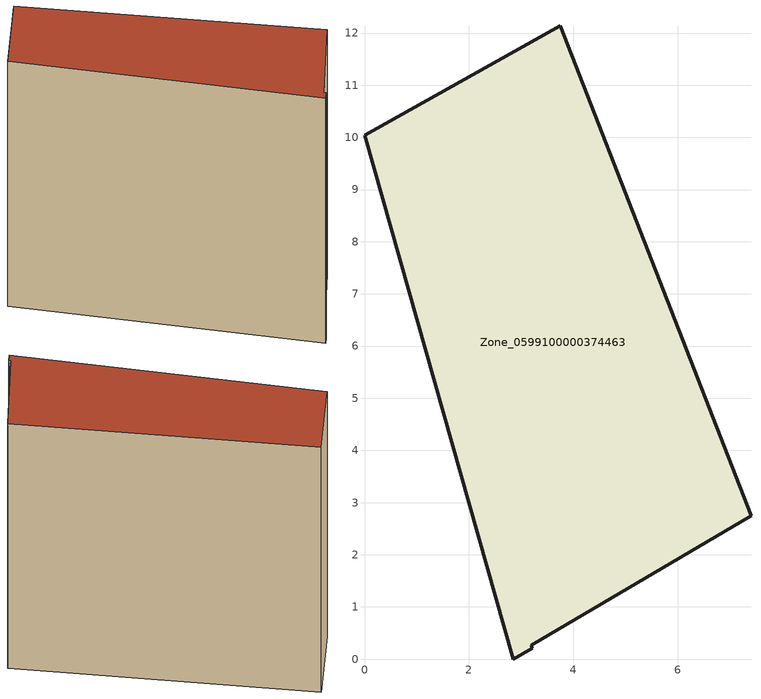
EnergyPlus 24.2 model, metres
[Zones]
Zone_0599100000374463
 floor ground (C_G): 7.41,2.75 3.2,0.27 3.22,0.2 2.85,0 0,10.04 3.75,12.14 z1.69
 wall outside (C_F): 7.41,2.75 3.75,12.14 0,10.04 2.85,0 3.22,0.2 3.2,0.27 7.41,2.75 z1.69:10.15
 roof outside (C_R): 3.2,0.27 7.41,2.75 3.75,12.14 0,10.04 2.85,0 3.22,0.2 z10.15
[BUILDING]
Pand.0599100000374463: North Axis=0; Terrain=City; Loads Convergence Tolerance Value=0.04; Temperature Convergence Tolerance Value=0.4; Solar Distribution=FullExterior; Maximum Number of Warmup Days=25; Minimum Number of Warmup Days=1
[Site:Location]
Rotterdam.The.Hague.AP_ZH_NLD Design_Conditions: Latitude=51.96; Longitude=4.45; Time Zone=1; Elevation=-4.5
[SITE:GROUNDTEMPERATURE:BUILDINGSURFACE]
18, 18, 18, 18, 18, 18, 18, 18, 18, 18, 18, 18
[MATERIAL] Thermal Absorptance=0.9; Solar Absorptance=0.7; Visible Absorptance=0.7
Name | Roughness | Thickness | Conductivity | Density | Specific Heat
G.TI.1992-2005 | MediumSmooth | 0.15 | 0.06 | 540 | 1210
F.TI.1992-2005 | Rough | 0.3 | 0.12 | 1920 | 840
R.TI.1992-2005 | MediumRough | 0.2 | 0.08 | 1500 | 1000
[CONSTRUCTION]
C_G: G.TI.1992-2005
C_F: F.TI.1992-2005
C_R: R.TI.1992-2005
[ZONE]
Zone_0599100000374463: Type=1; Multiplier=1; Ceiling Height=Autocalculate; Volume=Autocalculate; Floor Area=autocalculate; Part of Total Floor Area=Yes
[ZONEINFILTRATION:DESIGNFLOWRATE]
Infil_Zone_0599100000374463: Zone or ZoneList or Space or SpaceList=Zone_0599100000374463; Schedule=AlwaysOn; Design Flow Rate Calculation Method=Flow/Area; Flow Rate per Floor Area=0.0015; Constant Term Coefficient=1; Temperature Term Coefficient=0; Velocity Term Coefficient=0; Velocity Squared Term Coefficient=0
[HVACTEMPLATE:ZONE:IDEALLOADSAIRSYSTEM]
Zone_0599100000374463: Maximum Heating Supply Air Temperature=50; Minimum Cooling Supply Air Temperature=13; Maximum Heating Supply Air Humidity Ratio=0.0156; Minimum Cooling Supply Air Humidity Ratio=0.0077; Heating Limit=NoLimit; Cooling Limit=NoLimit; Dehumidification Control Type=ConstantSensibleHeatRatio; Cooling Sensible Heat Ratio=0.7; Dehumidification Setpoint=60; Humidification Control Type=None; Humidification Setpoint=30; Outdoor Air Method=None; Outdoor Air Flow Rate per Person=0.00944; Outdoor Air Flow Rate per Zone Floor Area=0; Outdoor Air Flow Rate per Zone=0; Demand Controlled Ventilation Type=None; Outdoor Air Economizer Type=NoEconomizer; Heat Recovery Type=None; Sensible Heat Recovery Effectiveness=0.7; Latent Heat Recovery Effectiveness=0.65
[ZONECONTROL:THERMOSTAT]
ThermostatControl_Zone_0599100000374463: Zone or ZoneList=Zone_0599100000374463; Control Type Schedule=DualSetpointControlType; Control 1=Thermostat_Zone_0599100000374463; Temperature Difference Between Cutout And Setpoint=0
[THERMOSTATSETPOINT:DUALSETPOINT]
Thermostat_Zone_0599100000374463: Heating Setpoint Temperature Schedule=HeatingSetpoint_Zone_0599100000374463; Cooling Setpoint Temperature Schedule=CoolingSetpoint_Zone_0599100000374463
[SCHEDULE:COMPACT]
HeatingSetpoint_Zone_0599100000374463: Through: 12/31, For: AllDays, Until: 24:00, 21
CoolingSetpoint_Zone_0599100000374463: Through: 12/31, For: AllDays, Until: 24:00, 24
DualSetpointControlType: Through: 12/31, For: AllDays, Until: 24:00, 4
AlwaysOn: Through: 12/31, For: AllDays, Until: 24:00, 1
